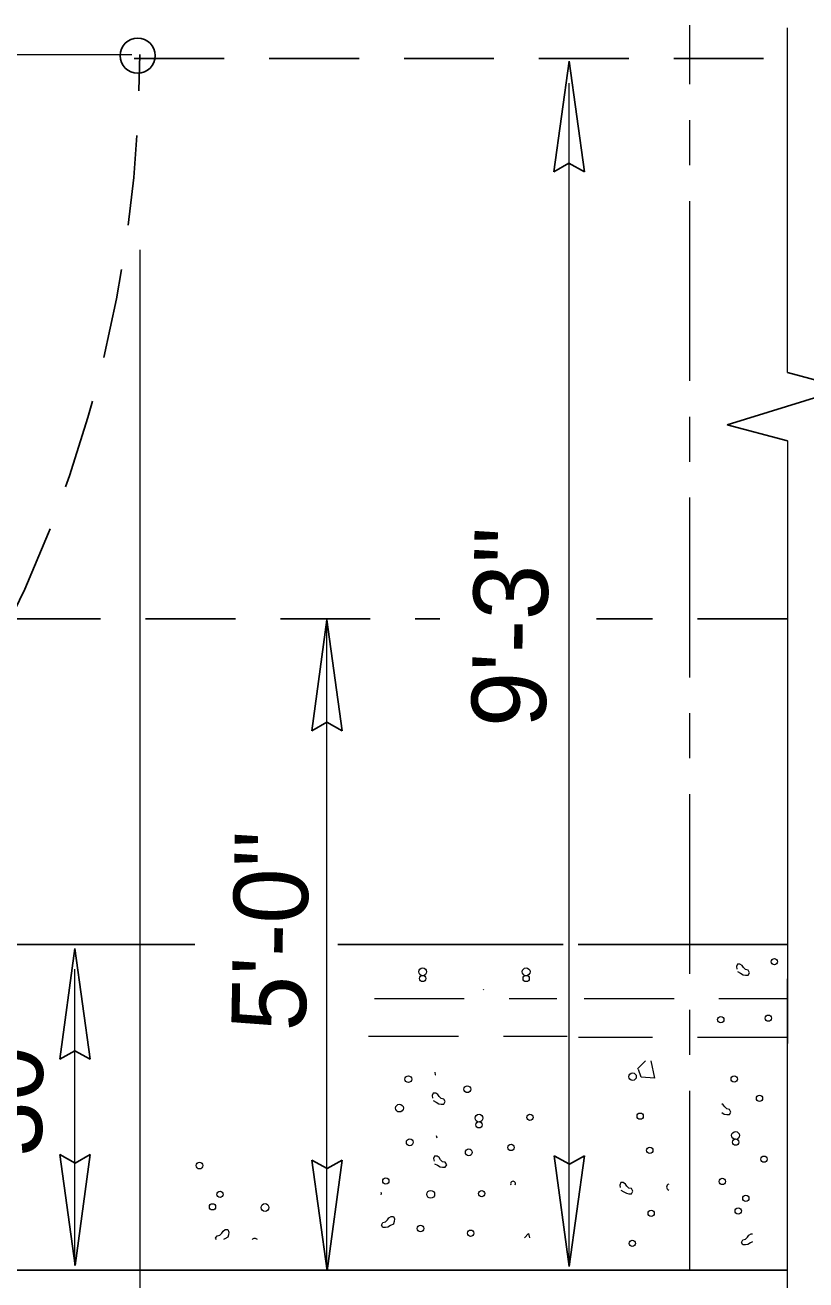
# Model space of a CAD drawing. Extents: x 211 to 583, y -436 to -166.
# Drawn here: x 273.13 to 285.12, y -250.6 to -231.33 of the extents above; entities that cross this region are included whole.
import ezdxf

# ---------------------------------------------------------------- set-up
doc = ezdxf.new("R2010")
doc.units = 0
doc.header["$LTSCALE"] = 0.46
for name, pattern in [('LONG_DASH_SHORT_DASH', [9.9, 6, -1.2, 1.5, -1.2]), ('LONG_DASHED', [7.5, 6, -1.5]), ('MEDIUM_DASHED', [4.5, 3, -1.5])]:
    doc.linetypes.add(name, pattern=pattern)
doc.layers.add('1', color=7, linetype='Continuous', lineweight=13)
doc.layers.add('2', color=7, linetype='Continuous', lineweight=13)
doc.layers.add('60', color=7, linetype='Continuous')

msp = doc.modelspace()

# ---------------------------------------------------------------- linework, layer by layer
at = {"layer": '1'}
for p, q in [((284.8332, -236.6656), (284.8332, -231.3705)), ((284.8332, -237.7132), (284.8332, -246.9673)), ((284.8332, -252.2625), (284.8332, -245.9768)), ((280.1627, -246.1322), (280.1652, -246.1418)), ((282.5325, -247.3587), (282.652, -247.2343))]:
    msp.add_line(p, q, dxfattribs=at)
at = {"layer": '1', "linetype": 'MEDIUM_DASHED', "lineweight": 25}
msp.add_line((274.8074, -231.8423), (284.8332, -231.8423), dxfattribs=at)
at = {"layer": '1', "lineweight": 25}
for p, q in [((281.4819, -231.8798), (281.2479, -233.5827)), ((281.4819, -231.8798), (281.7158, -233.5827)), ((284.8332, -237.7132), (283.9095, -237.4668)), ((277.7636, -240.4614), (277.5296, -242.1643)), ((277.7636, -240.4614), (277.9976, -242.1643)), ((273.8956, -245.5072), (273.6616, -247.2102)), ((273.8956, -245.5072), (274.1296, -247.2102)), ((273.8972, -250.3752), (273.6632, -248.6722)), ((273.8972, -250.3752), (274.1312, -248.6722)), ((277.7653, -250.4607), (277.5313, -248.7576)), ((277.7653, -250.4607), (277.9993, -248.7576)), ((281.4836, -250.3946), (281.2496, -248.6916)), ((281.4836, -250.3946), (281.7175, -248.6916))]:
    msp.add_line(p, q, dxfattribs=at)
for points in [[(281.7158, -233.5827), (281.4795, -233.451), (281.2479, -233.5827)], [(284.8332, -236.6656), (285.7283, -236.9045), (283.9095, -237.4668)], [(277.9976, -242.1643), (277.7612, -242.0326), (277.5296, -242.1643)], [(274.1296, -247.2102), (273.8932, -247.0784), (273.6616, -247.2102)], [(273.6632, -248.6722), (273.8996, -248.804), (274.1312, -248.6722)], [(277.5313, -248.7576), (277.7677, -248.8894), (277.9993, -248.7576)], [(281.2496, -248.6916), (281.486, -248.8233), (281.7175, -248.6916)]]:
    msp.add_lwpolyline(points, dxfattribs=at)
at = {"layer": '1'}
for points in [[(284.0651, -245.8647), (284.1118, -245.8881), (284.1508, -245.9114), (284.1899, -245.9193), (284.2289, -245.9193), (284.2523, -245.8803), (284.2289, -245.8413), (284.1899, -245.8334), (284.1588, -245.8024), (284.1352, -245.7711), (284.1042, -245.7477), (284.0651, -245.7477), (284.0495, -245.7867), (284.0573, -245.8257)], [(282.7345, -247.2343), (282.7899, -247.4992), (282.5872, -247.4836), (282.5482, -247.3666)], [(279.4178, -247.4102), (279.4272, -247.4468), (279.4284, -247.4478)], [(279.3942, -247.8454), (279.4409, -247.8688), (279.4799, -247.8922), (279.5188, -247.9), (279.5578, -247.9), (279.5812, -247.8611), (279.5578, -247.8221), (279.5188, -247.8142), (279.4877, -247.7831), (279.4643, -247.7518), (279.4331, -247.7284), (279.3942, -247.7284), (279.3784, -247.7674), (279.3862, -247.8064)], [(283.8263, -248.0293), (283.8628, -248.0512), (283.9018, -248.059), (283.9408, -248.059), (283.9642, -248.02), (283.9408, -247.9811), (283.9018, -247.9731), (283.8707, -247.942), (283.8472, -247.9107), (283.8263, -247.8952)], [(279.4393, -248.3792), (279.4487, -248.4158), (279.4499, -248.4168)], [(279.4156, -248.8144), (279.4624, -248.8378), (279.5013, -248.8612), (279.5403, -248.8691), (279.5793, -248.8691), (279.6027, -248.83), (279.5793, -248.7911), (279.5403, -248.7832), (279.5093, -248.7521), (279.4858, -248.7208), (279.4546, -248.6974), (279.4156, -248.6974), (279.4, -248.7364), (279.4077, -248.7754)], [(282.2745, -249.2203), (282.3212, -249.2437), (282.3603, -249.2671), (282.3992, -249.2748), (282.4382, -249.2748), (282.4615, -249.2358), (282.4382, -249.1969), (282.3992, -249.189), (282.368, -249.1579), (282.3445, -249.1266), (282.3135, -249.1032), (282.2745, -249.1032), (282.2588, -249.1422), (282.2665, -249.1813)], [(278.7864, -249.7401), (278.7397, -249.7635), (278.7008, -249.7868), (278.6618, -249.7948), (278.6227, -249.7948), (278.5993, -249.7558), (278.6227, -249.7167), (278.6618, -249.7089), (278.6928, -249.6778), (278.7163, -249.6466), (278.7475, -249.6232), (278.7864, -249.6232), (278.8021, -249.6622), (278.7943, -249.7012)], [(278.795, -249.7026), (278.7856, -249.7392), (278.7844, -249.7403)], [(276.068, -249.9804), (276.0555, -249.9595), (276.0788, -249.9205), (276.1178, -249.9126), (276.149, -249.8815), (276.1725, -249.8502), (276.2035, -249.8268), (276.2426, -249.8268), (276.2583, -249.8658), (276.2505, -249.9049)], [(276.251, -249.9064), (276.2418, -249.943), (276.2406, -249.944)], [(280.7949, -249.9508), (280.8589, -249.8842), (280.8728, -249.9508)], [(284.2988, -250.0131), (284.2657, -250.0296), (284.2267, -250.053), (284.1876, -250.0608), (284.1487, -250.0608), (284.1253, -250.0218), (284.1487, -249.9828), (284.1876, -249.975), (284.2188, -249.9438), (284.2423, -249.9126), (284.2733, -249.8892), (284.2988, -249.8892)], [(276.2426, -249.9439), (276.1958, -249.9672), (276.1739, -249.9804)]]:
    msp.add_lwpolyline(points, dxfattribs=at)
at = {"layer": '1', "lineweight": 25}
msp.add_circle((274.8583, -231.7968), 0.2701, dxfattribs=at)
at = {"layer": '1'}
for centre, radius in [((284.6323, -245.7126), 0.0482), ((279.2335, -245.867), 0.0598), ((280.8218, -245.867), 0.0598), ((279.2341, -245.9694), 0.0482), ((280.8224, -245.9694), 0.0482), ((283.8095, -246.6016), 0.0482), ((284.5408, -246.5789), 0.0482), ((282.4549, -247.4774), 0.0578), ((279.0136, -247.5164), 0.0516), ((279.9187, -247.6705), 0.0516), ((284.0153, -247.5135), 0.0482), ((284.4037, -247.8099), 0.0482), ((278.8768, -247.9599), 0.0598), ((280.0984, -248.114), 0.0598), ((280.0991, -248.2164), 0.0482), ((280.8803, -248.1035), 0.0482), ((282.5717, -248.084), 0.0482), ((284.0361, -248.3801), 0.0598), ((279.0351, -248.4854), 0.0516), ((279.9402, -248.6395), 0.0516), ((280.5898, -248.5645), 0.0482), ((282.7196, -248.6079), 0.0482), ((284.0368, -248.4825), 0.0482), ((284.4723, -248.7446), 0.0482), ((275.8081, -248.8432), 0.0516), ((278.6677, -249.0791), 0.0482), ((283.8324, -249.0865), 0.0482), ((276.1238, -249.2829), 0.0482), ((279.3574, -249.2834), 0.0598), ((280.1393, -249.2729), 0.0482), ((284.1936, -249.3452), 0.0482), ((276.0072, -249.4766), 0.0482), ((276.8135, -249.4871), 0.0598), ((282.7411, -249.5769), 0.0482), ((284.077, -249.539), 0.0482), ((279.1992, -249.8089), 0.0516), ((279.9693, -249.8813), 0.0482), ((282.4506, -250.0379), 0.0482)]:
    msp.add_circle(centre, radius, dxfattribs=at)
for centre, radius, start, end in [((280.6204, -249.122), 0.0375, 337.44276, 202.55724), ((283.0257, -249.1738), 0.0482, 109.19013, 250.80986), ((278.5511, -249.2729), 0.0482, 337.62259, 22.37741), ((276.6553, -250.0126), 0.0516, 38.62507, 141.37493)]:
    msp.add_arc(centre, radius, start, end, dxfattribs=at)
at = {"layer": '2', "linetype": 'LONG_DASH_SHORT_DASH'}
msp.add_line((283.3323, -259.5609), (283.3323, -231.3281), dxfattribs=at)
at = {"layer": '2', "linetype": 'LONG_DASHED'}
msp.add_line((255.2013, -231.7777), (274.7693, -231.7777), dxfattribs=at)
at = {"layer": '2'}
for p, q in [((281.4828, -250.3949), (281.4828, -232.2215)), ((274.8898, -234.7777), (274.8898, -255.348)), ((277.7644, -250.4609), (277.7644, -240.461)), ((273.8963, -250.3756), (273.8963, -245.8284))]:
    msp.add_line(p, q, dxfattribs=at)
at = {"layer": '2', "linetype": 'MEDIUM_DASHED', "lineweight": 25}
for p, q in [((272.9098, -240.4476), (279.4973, -240.4476)), ((284.8332, -240.4476), (281.9003, -240.4476))]:
    msp.add_line(p, q, dxfattribs=at)
at = {"layer": '2', "lineweight": 25}
for p, q in [((269.4887, -245.4476), (274.1602, -245.4476)), ((273.654, -245.4476), (275.7385, -245.4476)), ((281.3924, -245.4476), (277.9337, -245.4476)), ((281.6197, -245.4476), (284.8332, -245.4476)), ((262.0437, -250.4475), (284.8332, -250.4475))]:
    msp.add_line(p, q, dxfattribs=at)
at = {"layer": '2', "linetype": 'MEDIUM_DASHED'}
for p, q in [((278.4919, -246.2776), (281.2951, -246.2776)), ((281.7116, -246.2776), (284.8332, -246.2776)), ((278.4017, -246.8562), (281.4518, -246.8562)), ((284.8332, -246.8776), (281.6233, -246.8776))]:
    msp.add_line(p, q, dxfattribs=at)
at = {"layer": '2', "linetype": 'MEDIUM_DASHED', "lineweight": 25}
msp.add_arc((254.8899, -231.7776), 19.9998, 316.88209, 0, dxfattribs=at)

# ---------------------------------------------------------------- texts
at = {"layer": '60'}
for s, p in [("9'-3''                       ", (281.1193, -242.1201)), ("5'-0''                   ", (277.4371, -246.7863)), ("30''                 ", (273.3818, -248.712))]:
    msp.add_text(s, height=1.142, rotation=89, dxfattribs=at).set_placement(p)

doc.saveas('drawing.dxf')
